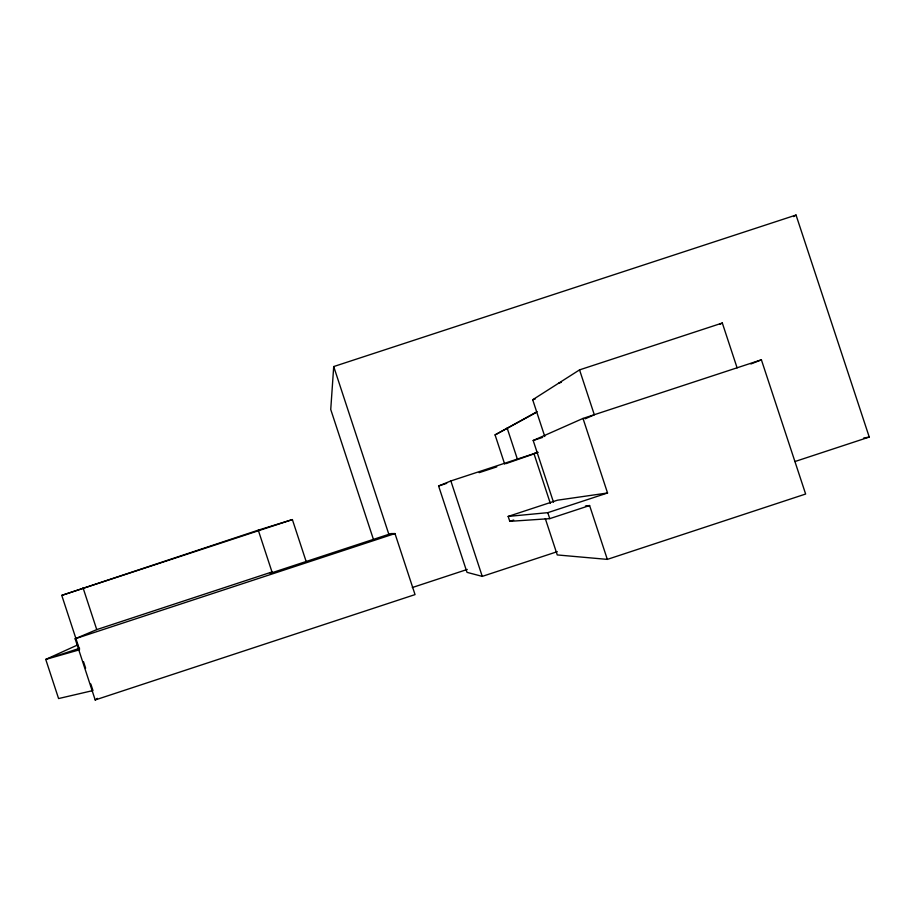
<?xml version="1.0" encoding="UTF-8"?>
<svg xmlns="http://www.w3.org/2000/svg" width="915" height="915" viewBox="0 0 915 915"><rect width="100%" height="100%" fill="white"/><g stroke="black" fill="none" stroke-linecap="round" stroke-linejoin="round"><path stroke-width="1.37" d="M794.929 461.537L869.25 437.061L796.039 215.048L333.712 366.56L330.738 409.485L373.572 539.827M271.995 571.966L270.188 573.328L391.014 533.594L394.983 533.571L415.044 594.601L95.194 699.952L75.133 638.773L96.75 629.612L271.995 571.966L258.27 530.162L61.763 595.379L79.159 648.438M95.194 699.952L97.402 698.339M793.682 216.626L796.039 215.048M544.78 436.489L532.69 399.752L579.55 369.877L722.324 323.018L737.113 367.876M504.691 464.122L495.072 434.9L537.094 411.67M495.072 434.9L536.179 412.505M719.831 324.333L722.324 323.018M77.626 644.961L45.75 659.418L58.583 698.557L92.975 690.562L90.814 683.985M553.484 502.175L533.193 440.492L583.004 418.429L761.394 359.812L805.635 494.031L607.331 559.385L557.258 554.936L545.306 518.611M585.2 418.796L594.327 414.792L579.55 369.877M557.304 551.665L482.251 576.381L467.005 572.355L438.605 485.991L450.866 480.947L538.031 452.296M750.918 363.964L761.394 359.812M505.961 463.631L537.654 452.593M537.116 452.433L533.96 453.623L550.315 503.33M75.133 638.773L394.983 533.571M79.616 648.277L45.75 659.418L79.594 649.764M607.331 559.385L589.603 505.538L549.755 518.645L509.792 521.344L508.168 516.415L557.452 500.196L607.549 492.991L583.004 418.429M509.792 521.344L513.738 520.052M508.168 516.415L547.788 512.663L607.549 492.991M412.288 587.544L467.268 569.439M558.653 383.202L561.364 382.31M532.69 399.752L535.378 398.871M61.763 595.379L292.377 519.583L306.205 561.673M533.193 440.492L542.641 437.393M438.605 485.991L446.703 483.337M479.174 472.655L496.776 466.879M258.27 530.162L292.377 519.583M863.646 438.056L869.25 437.061M585.463 505.972L589.603 505.538M547.788 512.663L549.755 518.645M507.127 428.003L517.41 459.25M450.866 480.947L482.251 576.381M333.712 366.56L389.195 535.378M83.025 587.75L96.75 629.612M83.482 661.614L85.633 668.19"/></g></svg>
